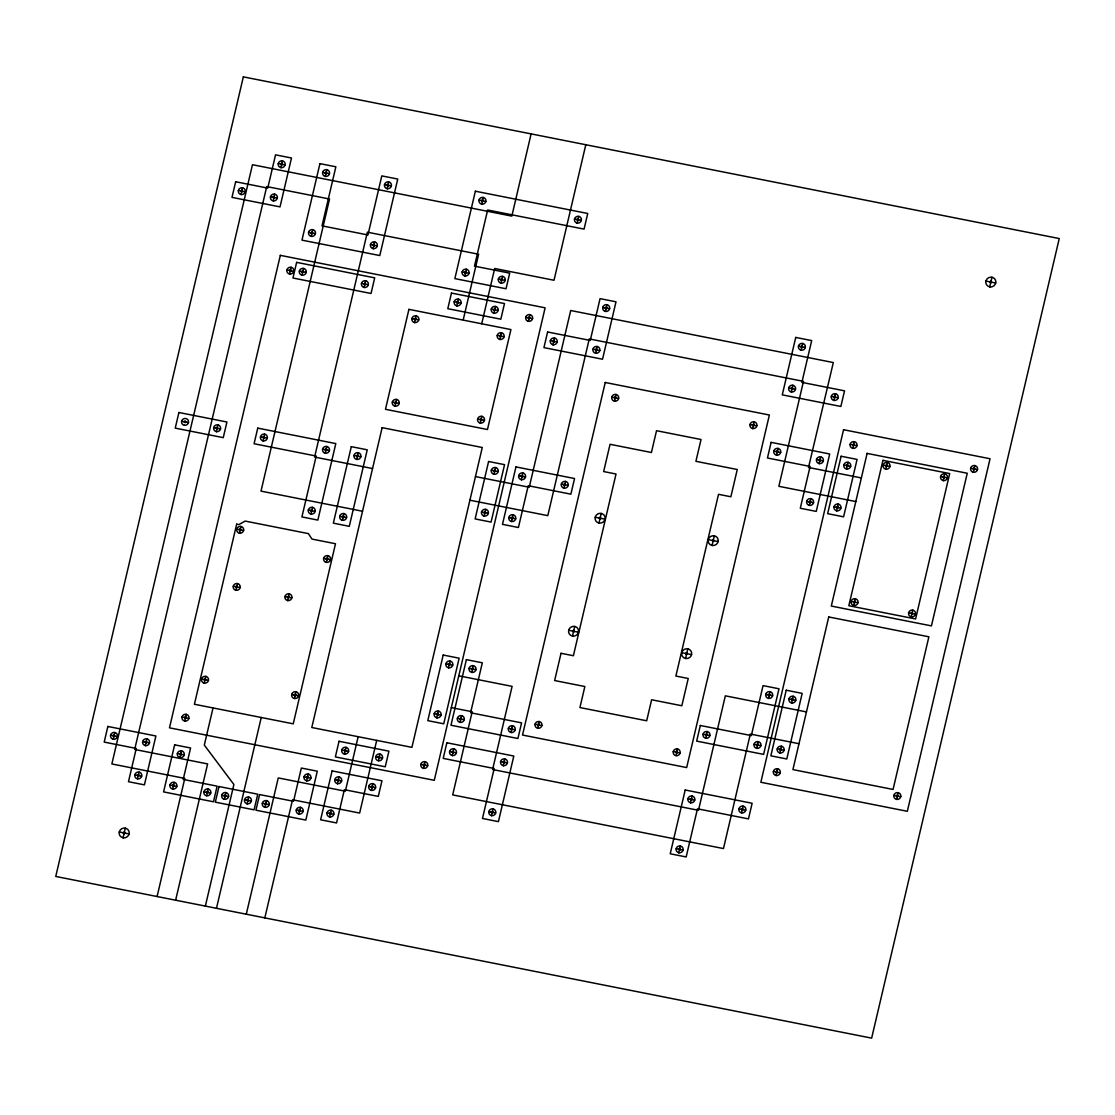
<?xml version="1.0" encoding="UTF-8"?>
<svg xmlns="http://www.w3.org/2000/svg" width="1115" height="1115" viewBox="0 0 1115 1115"><rect width="100%" height="100%" fill="white"/><g stroke="black" fill="none" stroke-linecap="round" stroke-linejoin="round"><path stroke-width="1.5" d="M113.214 739.217L114.789 732.499M241.007 194.498L242.582 187.766M216.338 431.603L217.913 424.885M123.04 837.769L125.298 828.138M137.493 778.827L139.068 772.11M145.285 745.573L146.873 738.855M273.259 200.881A3.54 3.415 -22.8 0 0 277.189 196.24A3.54 3.415 -22.8 0 0 271.196 195.348A3.54 3.415 -22.8 0 0 273.259 200.881L274.666 194.121M280.896 167.598L282.471 160.867M184.658 721.043L186.233 714.325M289.538 273.997L291.113 267.279M172.616 789.03L174.191 782.298M179.989 757.587L181.564 750.855M204.226 683.091L205.815 676.359M239.404 533.165L240.979 526.433M263.098 440.871L264.673 434.139M301.984 275.14L303.559 268.408M311.21 236.366L312.785 229.634M325.273 176.393L326.848 169.661M157.09 896.53L184.797 778.409L111.862 763.956L252.464 164.713L511.827 216.115L531.116 133.884M235.906 590.281L237.481 583.563M213.035 707.941L204.31 745.099L233.885 784.486L205.355 906.105M175.626 900.209L207.613 763.914L134.678 749.461L266.736 186.567L329.538 199.014L261.008 491.13L362.528 511.255M206.707 795.776A3.54 3.415 -22.8 0 0 210.637 791.134A3.54 3.415 -22.8 0 0 204.644 790.242A3.54 3.415 -22.8 0 0 206.707 795.776L208.115 789.03M224.338 799.274L225.927 792.556M287.642 600.539L289.217 593.807M216.477 908.307L254.847 744.75M254.959 744.276L261.245 717.489M373.079 248.617L374.654 241.899M387.156 188.658L388.731 181.926M310.932 514.057L312.507 507.339M325.218 453.178L326.793 446.46M364.103 287.447L365.678 280.715M247.154 803.79L248.729 797.072M264.952 807.33L266.527 800.598M294.513 698.506A3.54 3.415 -22.8 0 0 298.458 693.865A3.54 3.415 -22.8 0 0 292.451 692.972A3.54 3.415 -22.8 0 0 294.513 698.506L295.921 691.746M326.291 562.364L327.866 555.632M246.276 914.216L278.262 777.922L345.357 791.218L358.152 736.694M342.361 520.287L343.936 513.569M356.647 459.408L358.222 452.69M264.826 917.882L292.534 799.762L359.643 813.058L376.703 740.374M298.89 814.048L300.465 807.33M306.695 780.793L308.27 774.075M394.961 406.139L396.536 399.421M414.571 322.542L416.146 315.824M329.636 816.905L331.211 810.187M337.441 783.65L339.016 776.932M344.382 754.033L345.957 747.301M456.815 305.817L458.39 299.099M464.802 275.921L466.377 269.203M481.638 204.143L483.213 197.425M463.269 319.657L478.628 254.234L367.365 232.185L314.597 457.066L372.549 468.551M371.365 790.382L372.94 783.65M378.487 760.778A3.54 3.415 -22.8 0 0 382.417 756.151A3.54 3.415 -22.8 0 0 376.424 755.245A3.54 3.415 -22.8 0 0 378.487 760.778L379.894 754.033M481.708 323.782L494.684 268.492L554.016 280.255L585.821 144.685M493.903 313.176L495.478 306.444M500.956 283.099L502.531 276.367M480.258 423.045L481.833 416.327M499.868 339.448L501.443 332.73M423.491 768.374L425.066 761.657M528.371 321.329L529.946 314.611M436.815 717.767L438.404 711.049M448.551 667.787L450.125 661.07M484.147 516.05L485.722 509.332M493.945 474.251L495.534 467.533M452.216 755.524L453.791 748.806M459.993 722.367L461.582 715.635M471.729 672.387L473.304 665.669M577.138 223.07L578.713 216.352M511.492 521.472L513.067 514.754M521.304 479.673L522.879 472.955M552.956 344.744L554.531 338.026M563.953 488.133L565.528 481.401M595.605 353.204L597.18 346.472M605.417 311.406L606.992 304.674M491.492 815.609L493.067 808.877M503.213 765.629L504.788 758.911M510.991 732.471L512.566 725.74M537.695 728.248L539.27 721.53M614.435 401.149L616.01 394.417M572.469 636.052L574.727 626.421M598.978 523.033L601.236 513.402M685.544 658.463L687.802 648.832M712.067 545.444L714.325 535.813M676.052 755.663A3.54 3.415 -22.8 0 0 679.983 751.022A3.54 3.415 -22.8 0 0 673.99 750.13A3.54 3.415 -22.8 0 0 676.052 755.663L677.46 748.918M752.625 428.536L754.214 421.805M678.826 852.738L680.401 846.006M690.547 802.758L692.122 796.026M705.683 738.241L707.258 731.524M776.472 455.129L778.047 448.397M791.288 391.978L792.863 385.246M801.086 350.18L802.675 343.448M809.309 505.374L810.898 498.656M819.121 463.575L820.696 456.857M833.936 400.424L835.511 393.707M741.545 812.863L743.12 806.145M756.681 748.346L758.256 741.628M768.57 698.408A3.54 3.415 -22.8 0 0 772.5 693.767A3.54 3.415 -22.8 0 0 766.507 692.875A3.54 3.415 -22.8 0 0 768.57 698.408L769.977 691.648M779.859 752.946L781.434 746.214M791.58 702.966L793.155 696.248M836.668 510.795L838.243 504.064M846.466 468.997L848.055 462.279M776.026 775.482L777.601 768.751M852.766 448.369L854.341 441.651M853.755 605.459L855.33 598.741M885.728 469.164L887.303 462.446M911.234 616.86L912.809 610.128M943.206 480.565L944.795 473.833M989.702 286.862L991.96 277.231M896.558 799.371L898.133 792.64M973.297 472.258L974.872 465.54M985.911 281.064L995.737 283.015M479.004 200.101L485.861 201.467M574.504 219.028L581.361 220.394M278.248 163.557L285.106 164.909M322.625 172.351L329.496 173.703M384.508 184.616L391.365 185.968M238.373 190.456L245.23 191.808M270.443 196.811L277.314 198.163M308.562 232.324L315.42 233.676M370.445 244.575L377.302 245.941M462.154 271.893L469.025 273.245M498.321 279.057L505.179 280.409M602.769 307.364L609.64 308.716M798.452 346.138L805.309 347.49M299.336 271.098L306.193 272.45M361.455 283.405L368.312 284.757M454.181 301.775L461.039 303.141M491.255 309.134L498.126 310.486M286.889 269.955L293.761 271.321M525.736 317.287L532.594 318.653M550.322 340.702L557.179 342.068M592.971 349.162L599.828 350.514M788.64 387.936L795.511 389.288M831.288 396.382L838.159 397.748M411.923 318.5L418.78 319.866M497.22 335.406L504.092 336.772M611.8 397.107L618.658 398.459M749.991 424.494L756.848 425.846M850.118 444.328L856.989 445.693M970.649 468.216L977.521 469.582M883.08 465.122L889.951 466.488M940.572 476.523L947.429 477.875M773.824 451.087L780.695 452.439M816.473 459.533L823.344 460.899M843.832 464.955L850.689 466.321M861.351 477.931L808.5 467.464L833.323 362.556L570.699 310.514L529.235 487.241L475.45 476.579M392.313 402.097L399.17 403.463M477.61 419.003L484.468 420.369M855.804 501.555L778.855 486.307L803.483 381.358L589.264 338.918L547.8 515.646L469.917 500.203M806.675 501.332L813.532 502.698M834.02 506.754L840.891 508.106M491.311 470.209L498.168 471.575M518.656 475.631L525.527 476.997M561.305 484.091L568.176 485.443M181.606 421.205L188.477 422.557M213.69 427.561L220.547 428.927M260.45 436.829L267.321 438.181M322.57 449.136L329.441 450.502M354.012 455.366L360.87 456.732M595.201 517.235L605.027 519.186M708.276 539.646L718.102 541.597M481.499 512.008L488.37 513.374M508.858 517.43L515.715 518.796M851.107 601.417L857.965 602.783M908.6 612.818L915.457 614.17M308.298 510.015L315.155 511.381M339.727 516.245L346.584 517.611M236.77 529.123L243.628 530.475M323.643 558.322L330.5 559.674M568.678 630.268L578.504 632.219M681.767 652.679L691.593 654.63M233.258 586.239L240.115 587.605M284.994 596.497L291.851 597.849M765.754 694.338L772.625 695.69M788.932 698.924L795.803 700.29M806.466 711.914L725.335 695.83L698.478 810.312L492.593 769.517L512.106 686.38L458.795 675.815M445.902 663.76L452.76 665.111M469.081 668.345L475.938 669.711M798.995 743.705L750.325 734.06L723.468 848.557L452.69 794.897L472.189 711.746L451.324 707.621M703.035 734.2L709.907 735.566M754.033 744.304L760.89 745.67M777.211 748.904L784.068 750.256M535.047 724.206L541.918 725.572M673.251 751.594L680.108 752.96M773.378 771.441L780.235 772.793M893.909 795.33L900.767 796.681M434.181 713.725L441.038 715.091M457.359 718.325L464.216 719.677M508.356 728.429L515.214 729.781M291.712 694.436L298.569 695.788M201.592 679.049L208.449 680.401M449.582 751.482L456.439 752.848M500.565 761.587L507.436 762.953M687.899 798.716L694.77 800.068M738.897 808.821L745.754 810.187M182.01 717.001L188.867 718.367M420.843 764.332L427.714 765.698M341.748 749.991L348.605 751.343M375.671 756.709L382.543 758.075M110.566 735.175L117.423 736.541M142.65 741.531L149.508 742.897M334.793 779.608L341.65 780.974M368.731 786.34L375.588 787.692M488.844 811.567L495.701 812.919M676.178 848.696L683.035 850.048M304.047 776.751L310.904 778.117M177.341 753.545L184.198 754.897M134.845 774.786L141.703 776.152M326.988 812.863L333.845 814.229M169.968 784.988L176.825 786.34M203.906 791.706L210.763 793.072M221.704 795.232L228.561 796.598M244.506 799.748L251.377 801.114M262.318 803.288L269.175 804.64M296.242 810.006L303.113 811.372M119.263 831.985L129.089 833.936M113.047 735.802C115.584 738.688 114.594 732.694 113.075 735.677M123.221 832.905C125.521 835.957 125.145 829.56 123.221 832.905M137.326 775.413C139.821 778.34 139.027 772.151 137.326 775.413M145.131 742.158C147.278 745.238 147.236 738.938 145.145 742.088M184.087 421.832C186.414 424.815 186.024 418.71 184.114 421.693M172.449 785.615C174.665 788.626 174.386 782.493 172.477 785.476M179.822 754.172C182.289 757.127 181.48 750.883 179.822 754.172M184.491 717.628C186.818 720.638 186.428 714.394 184.505 717.558M216.171 428.188C218.763 431.115 217.55 424.899 216.171 428.188M204.073 679.676C206.568 682.561 205.773 676.526 204.087 679.537M206.387 792.333C208.77 795.316 208.157 789.086 206.387 792.263M240.854 191.083C243.154 194.149 242.582 187.864 240.854 191.083M224.185 795.859C226.512 798.884 226.024 792.654 224.199 795.789M235.739 586.866C238.234 589.835 237.467 583.549 235.739 586.866M239.251 529.75C241.634 532.775 240.896 526.503 239.251 529.75M272.924 197.439C275.433 200.31 274.611 194.345 272.952 197.299M262.931 437.456C265.036 440.523 265.175 434.279 262.945 437.387M247 800.375C249.356 803.385 248.784 797.183 247 800.319M280.729 164.184C283.238 167.083 282.234 161.104 280.757 164.044M289.37 270.583C291.698 273.593 291.308 267.349 289.384 270.527M264.799 803.915C267.126 806.898 266.499 800.835 264.812 803.776M301.817 271.726C303.851 274.889 304.06 268.478 301.817 271.726M287.475 597.124C289.872 600.107 289.133 593.988 287.503 596.985M311.043 232.951C313.301 235.962 313.05 229.774 311.057 232.882M294.193 695.063C296.465 698.129 296.088 691.732 294.193 695.063M325.12 172.978C327.587 175.947 326.765 169.703 325.12 172.978M310.778 510.642C313.078 513.681 312.576 507.506 310.778 510.572M298.736 810.633C301.078 813.643 300.479 807.371 298.736 810.563M306.527 777.378C309.05 780.319 308.13 774.172 306.527 777.378M325.064 449.763C327.392 452.76 327.016 446.474 325.064 449.763M326.124 558.95C328.033 562.058 328.521 555.911 326.151 558.81M342.207 516.872C344.66 519.827 343.866 513.611 342.207 516.872M329.469 813.49C331.782 816.501 331.211 810.41 329.496 813.365M337.274 780.235C339.74 783.148 338.89 777.155 337.301 780.11M363.936 284.032C365.999 287.099 366.124 280.952 363.964 283.907M356.493 455.993C358.918 458.948 358.152 452.829 356.507 455.868M344.228 750.618C346.389 753.615 346.305 747.594 344.242 750.479M372.926 245.202C375.337 248.115 374.71 242.067 372.94 245.077M386.989 185.243C389.483 188.128 388.689 182.093 387.017 185.104M371.211 786.967C373.567 789.977 372.995 783.775 371.211 786.897M394.794 402.724C397.288 405.693 396.508 399.393 394.794 402.724M378.152 757.336C380.731 760.235 379.727 754.102 378.166 757.28M414.404 319.127C417.01 322.068 415.728 315.838 414.404 319.127M423.338 764.96C425.805 767.942 424.968 761.657 423.338 764.96M436.662 714.353C439.031 717.363 438.418 711.119 436.662 714.283M456.662 302.402C459.129 305.357 458.307 299.141 456.662 302.402M464.634 272.52C466.864 275.544 466.711 269.328 464.648 272.45M448.383 664.387C450.697 667.327 450.307 661.251 448.411 664.247M452.063 752.109C454.363 755.148 453.875 748.959 452.063 752.054M481.485 200.728C483.854 203.71 483.325 197.536 481.485 200.672M459.84 718.952C462.028 722.06 461.819 715.663 459.84 718.952M480.091 419.63C482.656 422.557 481.638 416.313 480.091 419.63M471.561 668.972C474.084 671.927 473.025 665.753 471.561 668.972M493.75 309.761C495.896 312.827 495.854 306.527 493.75 309.691M483.98 512.635C486.391 515.66 485.722 509.318 483.98 512.635M500.802 279.684C503.227 282.583 502.544 276.562 500.816 279.544M499.701 336.033C502.308 338.918 501.262 332.758 499.701 336.033M493.792 470.837C496.314 473.805 495.353 467.561 493.792 470.837M491.325 812.194C493.387 815.302 493.527 809.002 491.339 812.124M511.339 518.057C513.834 521.026 513.011 514.684 511.339 518.057M503.046 762.214C505.611 765.127 504.621 758.967 503.046 762.214M528.217 317.914C530.684 320.897 529.834 314.625 528.217 317.914M521.137 476.258C523.353 479.366 523.06 472.955 521.137 476.258M510.837 729.057C513.304 732.011 512.482 725.767 510.837 729.057M552.803 341.329C555.159 344.298 554.671 338.166 552.803 341.26M537.542 724.834C539.855 727.858 539.423 721.614 537.542 724.764M563.786 484.718C566.099 487.715 565.681 481.555 563.8 484.649M576.985 219.655C579.605 222.554 578.378 216.394 576.985 219.655M572.65 631.188C574.95 634.212 574.518 627.954 572.65 631.118M595.452 349.789C597.919 352.772 596.999 346.5 595.452 349.789M605.25 307.991C607.731 310.946 606.894 304.729 605.25 307.991M599.159 518.154C601.431 521.193 601.069 515.046 599.173 518.099M614.281 397.734C616.511 400.759 616.33 394.543 614.281 397.665M675.732 752.221C678.366 755.12 677.056 748.932 675.732 752.221M685.725 653.599C688.22 656.568 687.411 650.226 685.725 653.599M678.659 849.323C681.154 852.292 680.275 846.02 678.659 849.323M690.38 799.343C692.75 802.354 692.164 796.152 690.394 799.274M712.248 540.566C714.701 543.521 713.921 537.291 712.248 540.566M705.516 734.827C708.081 737.768 706.98 731.607 705.516 734.827M752.472 425.122C754.827 428.118 754.256 421.916 752.486 425.052M741.377 809.448C743.984 812.333 742.952 806.201 741.377 809.448M756.514 744.932C758.953 747.914 758.312 741.587 756.514 744.932M776.305 451.714C778.772 454.697 777.963 448.397 776.305 451.714M768.235 694.966C770.646 697.934 769.991 691.732 768.249 694.896M791.12 388.564C793.169 391.63 793.323 385.483 791.148 388.424M775.859 772.068C778.382 775.037 777.42 768.779 775.859 772.068M779.692 749.531C782.117 752.486 781.504 746.283 779.706 749.461M800.932 346.765C803.441 349.664 802.438 343.685 800.96 346.626M791.413 699.551C793.699 702.506 793.392 696.429 791.441 699.426M809.155 501.959C811.678 504.886 810.814 498.726 809.155 501.959M818.954 460.161C821.156 463.185 820.947 457.025 818.981 460.035M833.769 397.01C836.362 399.937 835.149 393.734 833.769 397.01M836.501 507.381C838.954 510.363 838.201 504.078 836.501 507.381M846.313 465.582C848.501 468.593 848.306 462.474 846.327 465.457M852.599 444.955C854.759 448.035 854.634 441.833 852.613 444.899M853.588 602.044C855.902 605.083 855.4 598.783 853.588 602.044M885.561 465.749C887.791 468.802 887.401 462.697 885.589 465.624M896.39 795.957C898.815 798.939 898.063 792.709 896.39 795.957M911.08 613.445C913.589 616.386 912.669 610.24 911.08 613.445M943.053 477.15C945.534 480.105 944.684 473.861 943.053 477.15M973.144 468.844C975.458 471.882 974.9 465.652 973.144 468.774M989.883 281.983C992.322 284.966 991.625 278.694 989.883 281.983M243.349 76.865L55.75 876.446L871.651 1038.135L1059.25 238.554L243.349 76.865M178.902 412.494L175.236 428.118L223.265 437.637L226.93 422L178.902 412.494M107.862 726.464L104.197 742.088L136.267 748.444L128.476 781.699L144.42 784.862L155.891 735.984L107.862 726.464M235.655 181.745L231.99 197.369L280.018 206.888L291.489 157.995L275.544 154.846L267.739 188.101L235.655 181.745M280.325 255.349L169.48 727.83L434.279 780.305L545.124 307.824L280.325 255.349M174.637 744.834L163.584 791.901L213.467 801.783L217.132 786.159L183.208 779.427L190.581 747.984L174.637 744.834M257.746 428.118L254.081 443.742L316.2 456.049L301.914 516.928L317.859 520.092L335.81 443.589L257.746 428.118M296.632 262.373L292.966 278.011L371.03 293.482L374.696 277.844L296.632 262.373M319.921 163.64L301.97 240.143L379.797 255.558L397.748 179.055L381.804 175.891L367.936 234.958L322.012 225.857L335.866 166.79L319.921 163.64M236.673 524.162L194.414 704.248L293.245 723.83L335.504 543.744L311.949 539.075L308.381 533.611L245.147 521.081L238.889 524.594L236.673 524.162M219 786.521L215.32 802.145L254.081 809.824L257.746 794.201L219 786.521M259.6 794.563L255.934 810.201L305.817 820.082L317.287 771.19L301.343 768.04L293.538 801.295L259.6 794.563M351.295 446.655L333.343 523.158L349.288 526.322L367.239 449.819L351.295 446.655M408.926 309.357L385.483 409.303L487.464 429.512L510.921 329.566L408.926 309.357M382.138 427.658L311.796 727.51L411.923 747.357L482.279 447.505L382.138 427.658M332.089 770.897L320.618 819.776L336.563 822.94L344.368 789.685L378.292 796.403L381.971 780.779L332.089 770.897M339.03 741.28L335.364 756.904L385.246 766.785L388.912 751.162L339.03 741.28M451.464 293.064L447.798 308.688L500.83 319.197L504.496 303.573L451.464 293.064M475.366 191.209L454.85 278.611L506.029 288.757L509.694 273.133L474.474 266.151L487.645 209.996L584.065 229.105L587.73 213.481L475.366 191.209M443.199 655.035L427.798 720.638L443.742 723.802L459.143 658.198L443.199 655.035M488.593 461.499L475.129 518.921L491.074 522.085L504.551 464.662L488.593 461.499M446.864 742.771L443.199 758.395L494.196 768.5L482.474 818.48L498.419 821.644L513.806 756.04L446.864 742.771M466.377 659.634L450.976 725.238L517.918 738.506L521.583 722.868L470.6 712.764L482.321 662.798L466.377 659.634M515.952 466.92L502.475 524.343L518.419 527.507L528.231 485.708L570.88 494.168L574.546 478.53L515.952 466.92M547.604 331.991L543.939 347.615L602.532 359.225L616.01 301.803L600.065 298.639L590.253 340.437L547.604 331.991M605.236 382.487L522.517 735.036L686.673 767.566L769.378 415.017L605.236 382.487M561.026 653.292L554.643 680.54L584.859 686.533L579.925 707.551L646.686 720.778L651.62 699.76L681.836 705.753L688.234 678.491L675.885 676.052L718.52 494.321L730.869 496.774L737.266 469.513L695.913 461.317L701.028 439.505L656.526 430.697L651.411 452.495L610.058 444.3L603.661 471.561L616.024 474.014L573.389 655.732L561.026 653.292M685.195 790.005L670.226 853.783L686.171 856.947L697.474 808.793L748.472 818.898L752.137 803.26L685.195 790.005M700.332 725.489L696.666 741.113L763.608 754.381L778.995 688.777L763.05 685.614L751.329 735.593L700.332 725.489M771.12 442.362L767.455 458L810.103 466.446L800.291 508.245L816.25 511.409L829.713 453.986L771.12 442.362M795.734 337.427L782.27 394.849L840.863 406.459L844.529 390.835L801.88 382.375L811.692 340.577L795.734 337.427M843.553 429.721L760.848 782.27L907.331 811.302L990.05 458.753L843.553 429.721M786.228 690.213L770.841 755.817L786.786 758.98L802.173 693.377L786.228 690.213M841.114 456.244L827.651 513.667L843.595 516.83L857.073 459.408L841.114 456.244M828.738 616.957L792.918 769.601L893.059 789.448L928.879 636.804L828.738 616.957M867.108 453.401L831.302 606.058L931.429 625.891L967.249 473.248L867.108 453.401M882.941 460.342L848.836 605.724L915.596 618.95L949.701 473.568L882.941 460.342M311.364 236.394A3.54 3.415 -22.8 0 0 315.308 231.753A3.54 3.415 -22.8 0 0 309.301 230.861A3.54 3.415 -22.8 0 0 311.364 236.394M373.246 248.645A3.54 3.415 -22.8 0 0 377.177 244.018A3.54 3.415 -22.8 0 0 371.183 243.112A3.54 3.415 -22.8 0 0 373.246 248.645M325.441 176.421A3.54 3.415 -22.8 0 0 329.371 171.78A3.54 3.415 -22.8 0 0 323.378 170.888A3.54 3.415 -22.8 0 0 325.441 176.421M387.309 188.686A3.54 3.415 -22.8 0 0 391.254 184.045A3.54 3.415 -22.8 0 0 385.246 183.153A3.54 3.415 -22.8 0 0 387.309 188.686M491.645 815.636A3.54 3.415 -22.8 0 0 495.59 810.995A3.54 3.415 -22.8 0 0 489.583 810.103A3.54 3.415 -22.8 0 0 491.645 815.636M452.383 755.552A3.54 3.415 -22.8 0 0 456.314 750.925A3.54 3.415 -22.8 0 0 450.321 750.019A3.54 3.415 -22.8 0 0 452.383 755.552M503.381 765.657A3.54 3.415 -22.8 0 0 507.311 761.029A3.54 3.415 -22.8 0 0 501.318 760.123A3.54 3.415 -22.8 0 0 503.381 765.657M577.305 223.098A3.54 3.415 -22.8 0 0 581.236 218.456A3.54 3.415 -22.8 0 0 575.242 217.564A3.54 3.415 -22.8 0 0 577.305 223.098M481.805 204.17A3.54 3.415 -22.8 0 0 485.736 199.543A3.54 3.415 -22.8 0 0 479.743 198.637A3.54 3.415 -22.8 0 0 481.805 204.17M281.05 167.626A3.54 3.415 -22.8 0 0 284.994 162.985A3.54 3.415 -22.8 0 0 278.987 162.093A3.54 3.415 -22.8 0 0 281.05 167.626M241.174 194.526A3.54 3.415 -22.8 0 0 245.105 189.885A3.54 3.415 -22.8 0 0 239.112 188.993A3.54 3.415 -22.8 0 0 241.174 194.526M801.253 350.208A3.54 3.415 -22.8 0 0 805.197 345.566A3.54 3.415 -22.8 0 0 799.19 344.674A3.54 3.415 -22.8 0 0 801.253 350.208M605.584 311.433A3.54 3.415 -22.8 0 0 609.515 306.792A3.54 3.415 -22.8 0 0 603.522 305.9A3.54 3.415 -22.8 0 0 605.584 311.433M501.123 283.126A3.54 3.415 -22.8 0 0 505.067 278.485A3.54 3.415 -22.8 0 0 499.06 277.593A3.54 3.415 -22.8 0 0 501.123 283.126M464.969 275.963A3.54 3.415 -22.8 0 0 468.899 271.321A3.54 3.415 -22.8 0 0 462.906 270.415A3.54 3.415 -22.8 0 0 464.969 275.963M834.104 400.452A3.54 3.415 -22.8 0 0 838.034 395.825A3.54 3.415 -22.8 0 0 832.041 394.919A3.54 3.415 -22.8 0 0 834.104 400.452M791.455 392.006A3.54 3.415 -22.8 0 0 795.385 387.365A3.54 3.415 -22.8 0 0 789.392 386.473A3.54 3.415 -22.8 0 0 791.455 392.006M528.538 321.357A3.54 3.415 -22.8 0 0 532.468 316.73A3.54 3.415 -22.8 0 0 526.475 315.824A3.54 3.415 -22.8 0 0 528.538 321.357M595.772 353.232A3.54 3.415 -22.8 0 0 599.703 348.591A3.54 3.415 -22.8 0 0 593.71 347.685A3.54 3.415 -22.8 0 0 595.772 353.232M553.124 344.772A3.54 3.415 -22.8 0 0 557.054 340.145A3.54 3.415 -22.8 0 0 551.061 339.239A3.54 3.415 -22.8 0 0 553.124 344.772M500.036 339.476A3.54 3.415 -22.8 0 0 503.966 334.848A3.54 3.415 -22.8 0 0 497.973 333.942A3.54 3.415 -22.8 0 0 500.036 339.476M414.724 322.57A3.54 3.415 -22.8 0 0 418.669 317.942A3.54 3.415 -22.8 0 0 412.661 317.036A3.54 3.415 -22.8 0 0 414.724 322.57M494.07 313.204A3.54 3.415 -22.8 0 0 498.001 308.562A3.54 3.415 -22.8 0 0 492.008 307.656A3.54 3.415 -22.8 0 0 494.07 313.204M456.983 305.844A3.54 3.415 -22.8 0 0 460.913 301.217A3.54 3.415 -22.8 0 0 454.92 300.311A3.54 3.415 -22.8 0 0 456.983 305.844M364.271 287.475A3.54 3.415 -22.8 0 0 368.201 282.834A3.54 3.415 -22.8 0 0 362.208 281.942A3.54 3.415 -22.8 0 0 364.271 287.475M302.137 275.168A3.54 3.415 -22.8 0 0 306.081 270.527A3.54 3.415 -22.8 0 0 300.074 269.635A3.54 3.415 -22.8 0 0 302.137 275.168M289.705 274.025A3.54 3.415 -22.8 0 0 293.635 269.398A3.54 3.415 -22.8 0 0 287.642 268.492A3.54 3.415 -22.8 0 0 289.705 274.025M614.602 401.177A3.54 3.415 -22.8 0 0 618.532 396.536A3.54 3.415 -22.8 0 0 612.539 395.644A3.54 3.415 -22.8 0 0 614.602 401.177M752.792 428.564A3.54 3.415 -22.8 0 0 756.737 423.923A3.54 3.415 -22.8 0 0 750.73 423.017A3.54 3.415 -22.8 0 0 752.792 428.564M852.933 448.397A3.54 3.415 -22.8 0 0 856.864 443.77A3.54 3.415 -22.8 0 0 850.87 442.864A3.54 3.415 -22.8 0 0 852.933 448.397M973.465 472.286A3.54 3.415 -22.8 0 0 977.395 467.659A3.54 3.415 -22.8 0 0 971.402 466.753A3.54 3.415 -22.8 0 0 973.465 472.286M943.374 480.593A3.54 3.415 -22.8 0 0 947.318 475.952A3.54 3.415 -22.8 0 0 941.311 475.06A3.54 3.415 -22.8 0 0 943.374 480.593M885.895 469.192A3.54 3.415 -22.8 0 0 889.826 464.565A3.54 3.415 -22.8 0 0 883.833 463.659A3.54 3.415 -22.8 0 0 885.895 469.192M846.633 469.025A3.54 3.415 -22.8 0 0 850.578 464.384A3.54 3.415 -22.8 0 0 844.571 463.492A3.54 3.415 -22.8 0 0 846.633 469.025M819.288 463.603A3.54 3.415 -22.8 0 0 823.218 458.976A3.54 3.415 -22.8 0 0 817.225 458.07A3.54 3.415 -22.8 0 0 819.288 463.603M776.639 455.157A3.54 3.415 -22.8 0 0 780.57 450.516A3.54 3.415 -22.8 0 0 774.577 449.624A3.54 3.415 -22.8 0 0 776.639 455.157M480.412 423.073A3.54 3.415 -22.8 0 0 484.356 418.432A3.54 3.415 -22.8 0 0 478.349 417.54A3.54 3.415 -22.8 0 0 480.412 423.073M395.114 406.167A3.54 3.415 -22.8 0 0 399.058 401.539A3.54 3.415 -22.8 0 0 393.051 400.633A3.54 3.415 -22.8 0 0 395.114 406.167M836.835 510.823A3.54 3.415 -22.8 0 0 840.766 506.182A3.54 3.415 -22.8 0 0 834.773 505.29A3.54 3.415 -22.8 0 0 836.835 510.823M809.476 505.402A3.54 3.415 -22.8 0 0 813.42 500.76A3.54 3.415 -22.8 0 0 807.413 499.868A3.54 3.415 -22.8 0 0 809.476 505.402M564.12 488.161A3.54 3.415 -22.8 0 0 568.051 483.52A3.54 3.415 -22.8 0 0 562.058 482.628A3.54 3.415 -22.8 0 0 564.12 488.161M521.472 479.701A3.54 3.415 -22.8 0 0 525.402 475.074A3.54 3.415 -22.8 0 0 519.409 474.168A3.54 3.415 -22.8 0 0 521.472 479.701M494.112 474.279A3.54 3.415 -22.8 0 0 498.057 469.652A3.54 3.415 -22.8 0 0 492.05 468.746A3.54 3.415 -22.8 0 0 494.112 474.279M356.814 459.436A3.54 3.415 -22.8 0 0 360.744 454.795A3.54 3.415 -22.8 0 0 354.751 453.903A3.54 3.415 -22.8 0 0 356.814 459.436M325.385 453.206A3.54 3.415 -22.8 0 0 329.315 448.578A3.54 3.415 -22.8 0 0 323.322 447.673A3.54 3.415 -22.8 0 0 325.385 453.206M263.265 440.899A3.54 3.415 -22.8 0 0 267.196 436.258A3.54 3.415 -22.8 0 0 261.203 435.366A3.54 3.415 -22.8 0 0 263.265 440.899M216.491 431.63A3.54 3.415 -22.8 0 0 220.435 426.989A3.54 3.415 -22.8 0 0 214.428 426.097A3.54 3.415 -22.8 0 0 216.491 431.63M184.421 425.275A3.54 3.415 -22.8 0 0 188.351 420.634A3.54 3.415 -22.8 0 0 182.358 419.742A3.54 3.415 -22.8 0 0 184.421 425.275M511.66 521.499A3.54 3.415 -22.8 0 0 515.604 516.872A3.54 3.415 -22.8 0 0 509.597 515.966A3.54 3.415 -22.8 0 0 511.66 521.499M484.314 516.078A3.54 3.415 -22.8 0 0 488.245 511.45A3.54 3.415 -22.8 0 0 482.251 510.545A3.54 3.415 -22.8 0 0 484.314 516.078M342.528 520.315A3.54 3.415 -22.8 0 0 346.472 515.674A3.54 3.415 -22.8 0 0 340.465 514.782A3.54 3.415 -22.8 0 0 342.528 520.315M311.099 514.085A3.54 3.415 -22.8 0 0 315.029 509.443A3.54 3.415 -22.8 0 0 309.036 508.552A3.54 3.415 -22.8 0 0 311.099 514.085M911.401 616.888A3.54 3.415 -22.8 0 0 915.331 612.246A3.54 3.415 -22.8 0 0 909.338 611.355A3.54 3.415 -22.8 0 0 911.401 616.888M853.909 605.487A3.54 3.415 -22.8 0 0 857.853 600.86A3.54 3.415 -22.8 0 0 851.846 599.954A3.54 3.415 -22.8 0 0 853.909 605.487M326.444 562.392A3.54 3.415 -22.8 0 0 330.388 557.751A3.54 3.415 -22.8 0 0 324.381 556.859A3.54 3.415 -22.8 0 0 326.444 562.392M239.572 533.193A3.54 3.415 -22.8 0 0 243.502 528.552A3.54 3.415 -22.8 0 0 237.509 527.66A3.54 3.415 -22.8 0 0 239.572 533.193M791.748 702.994A3.54 3.415 -22.8 0 0 795.678 698.366A3.54 3.415 -22.8 0 0 789.685 697.46A3.54 3.415 -22.8 0 0 791.748 702.994M287.795 600.567A3.54 3.415 -22.8 0 0 291.74 595.926A3.54 3.415 -22.8 0 0 285.733 595.034A3.54 3.415 -22.8 0 0 287.795 600.567M236.059 590.309A3.54 3.415 -22.8 0 0 240.004 585.668A3.54 3.415 -22.8 0 0 233.997 584.776A3.54 3.415 -22.8 0 0 236.059 590.309M780.012 752.973A3.54 3.415 -22.8 0 0 783.957 748.332A3.54 3.415 -22.8 0 0 777.949 747.44A3.54 3.415 -22.8 0 0 780.012 752.973M756.834 748.374A3.54 3.415 -22.8 0 0 760.778 743.747A3.54 3.415 -22.8 0 0 754.771 742.841A3.54 3.415 -22.8 0 0 756.834 748.374M705.851 738.269A3.54 3.415 -22.8 0 0 709.781 733.642A3.54 3.415 -22.8 0 0 703.788 732.736A3.54 3.415 -22.8 0 0 705.851 738.269M471.882 672.415A3.54 3.415 -22.8 0 0 475.826 667.774A3.54 3.415 -22.8 0 0 469.819 666.882A3.54 3.415 -22.8 0 0 471.882 672.415M448.704 667.829A3.54 3.415 -22.8 0 0 452.648 663.188A3.54 3.415 -22.8 0 0 446.641 662.282A3.54 3.415 -22.8 0 0 448.704 667.829M537.862 728.276A3.54 3.415 -22.8 0 0 541.792 723.649A3.54 3.415 -22.8 0 0 535.799 722.743A3.54 3.415 -22.8 0 0 537.862 728.276M896.711 799.399A3.54 3.415 -22.8 0 0 900.655 794.758A3.54 3.415 -22.8 0 0 894.648 793.866A3.54 3.415 -22.8 0 0 896.711 799.399M776.179 775.51A3.54 3.415 -22.8 0 0 780.124 770.869A3.54 3.415 -22.8 0 0 774.117 769.977A3.54 3.415 -22.8 0 0 776.179 775.51M511.158 732.499A3.54 3.415 -22.8 0 0 515.088 727.858A3.54 3.415 -22.8 0 0 509.095 726.966A3.54 3.415 -22.8 0 0 511.158 732.499M460.161 722.395A3.54 3.415 -22.8 0 0 464.105 717.753A3.54 3.415 -22.8 0 0 458.098 716.861A3.54 3.415 -22.8 0 0 460.161 722.395M436.982 717.795A3.54 3.415 -22.8 0 0 440.927 713.168A3.54 3.415 -22.8 0 0 434.92 712.262A3.54 3.415 -22.8 0 0 436.982 717.795M741.698 812.891A3.54 3.415 -22.8 0 0 745.642 808.25A3.54 3.415 -22.8 0 0 739.635 807.358A3.54 3.415 -22.8 0 0 741.698 812.891M690.715 802.786A3.54 3.415 -22.8 0 0 694.645 798.145A3.54 3.415 -22.8 0 0 688.652 797.253A3.54 3.415 -22.8 0 0 690.715 802.786M204.393 683.119A3.54 3.415 -22.8 0 0 208.338 678.478A3.54 3.415 -22.8 0 0 202.331 677.586A3.54 3.415 -22.8 0 0 204.393 683.119M423.658 768.402A3.54 3.415 -22.8 0 0 427.589 763.775A3.54 3.415 -22.8 0 0 421.595 762.869A3.54 3.415 -22.8 0 0 423.658 768.402M344.549 754.061A3.54 3.415 -22.8 0 0 348.479 749.419A3.54 3.415 -22.8 0 0 342.486 748.527A3.54 3.415 -22.8 0 0 344.549 754.061M184.811 721.071A3.54 3.415 -22.8 0 0 188.756 716.443A3.54 3.415 -22.8 0 0 182.749 715.537A3.54 3.415 -22.8 0 0 184.811 721.071M678.979 852.766A3.54 3.415 -22.8 0 0 682.924 848.125A3.54 3.415 -22.8 0 0 676.917 847.219A3.54 3.415 -22.8 0 0 678.979 852.766M371.532 790.41A3.54 3.415 -22.8 0 0 375.476 785.768A3.54 3.415 -22.8 0 0 369.469 784.876A3.54 3.415 -22.8 0 0 371.532 790.41M337.594 783.678A3.54 3.415 -22.8 0 0 341.538 779.051A3.54 3.415 -22.8 0 0 335.531 778.145A3.54 3.415 -22.8 0 0 337.594 783.678M306.862 780.821A3.54 3.415 -22.8 0 0 310.792 776.179A3.54 3.415 -22.8 0 0 304.785 775.287A3.54 3.415 -22.8 0 0 306.862 780.821M180.142 757.615A3.54 3.415 -22.8 0 0 184.087 752.973A3.54 3.415 -22.8 0 0 178.079 752.081A3.54 3.415 -22.8 0 0 180.142 757.615M145.452 745.601A3.54 3.415 -22.8 0 0 149.396 740.973A3.54 3.415 -22.8 0 0 143.389 740.067A3.54 3.415 -22.8 0 0 145.452 745.601M113.382 739.245A3.54 3.415 -22.8 0 0 117.312 734.604A3.54 3.415 -22.8 0 0 111.305 733.712A3.54 3.415 -22.8 0 0 113.382 739.245M329.803 816.933A3.54 3.415 -22.8 0 0 333.733 812.305A3.54 3.415 -22.8 0 0 327.726 811.399A3.54 3.415 -22.8 0 0 329.803 816.933M299.057 814.075A3.54 3.415 -22.8 0 0 302.987 809.434A3.54 3.415 -22.8 0 0 296.994 808.542A3.54 3.415 -22.8 0 0 299.057 814.075M265.119 807.358A3.54 3.415 -22.8 0 0 269.05 802.716A3.54 3.415 -22.8 0 0 263.056 801.81A3.54 3.415 -22.8 0 0 265.119 807.358M247.321 803.831A3.54 3.415 -22.8 0 0 251.251 799.19A3.54 3.415 -22.8 0 0 245.258 798.284A3.54 3.415 -22.8 0 0 247.321 803.831M224.505 799.302A3.54 3.415 -22.8 0 0 228.45 794.674A3.54 3.415 -22.8 0 0 222.442 793.769A3.54 3.415 -22.8 0 0 224.505 799.302M172.769 789.058A3.54 3.415 -22.8 0 0 176.714 784.416A3.54 3.415 -22.8 0 0 170.707 783.51A3.54 3.415 -22.8 0 0 172.769 789.058M137.647 778.855A3.54 3.415 -22.8 0 0 141.591 774.228A3.54 3.415 -22.8 0 0 135.584 773.322A3.54 3.415 -22.8 0 0 137.647 778.855M123.277 837.811A5.073 4.878 -22.8 0 0 128.922 831.177A5.073 4.878 -22.8 0 0 120.322 829.881A5.073 4.878 -22.8 0 0 123.277 837.811M989.939 286.903A5.073 4.878 -22.8 0 0 995.57 280.255A5.073 4.878 -22.8 0 0 986.984 278.973A5.073 4.878 -22.8 0 0 989.939 286.903M599.215 523.074A5.073 4.878 -22.8 0 0 604.86 516.426A5.073 4.878 -22.8 0 0 596.26 515.144A5.073 4.878 -22.8 0 0 599.215 523.074M712.304 545.486A5.073 4.878 -22.8 0 0 717.935 538.838A5.073 4.878 -22.8 0 0 709.349 537.555A5.073 4.878 -22.8 0 0 712.304 545.486M685.781 658.505A5.073 4.878 -22.8 0 0 691.425 651.871A5.073 4.878 -22.8 0 0 682.826 650.575A5.073 4.878 -22.8 0 0 685.781 658.505M572.692 636.094A5.073 4.878 -22.8 0 0 578.337 629.459A5.073 4.878 -22.8 0 0 569.737 628.163A5.073 4.878 -22.8 0 0 572.692 636.094"/></g></svg>
